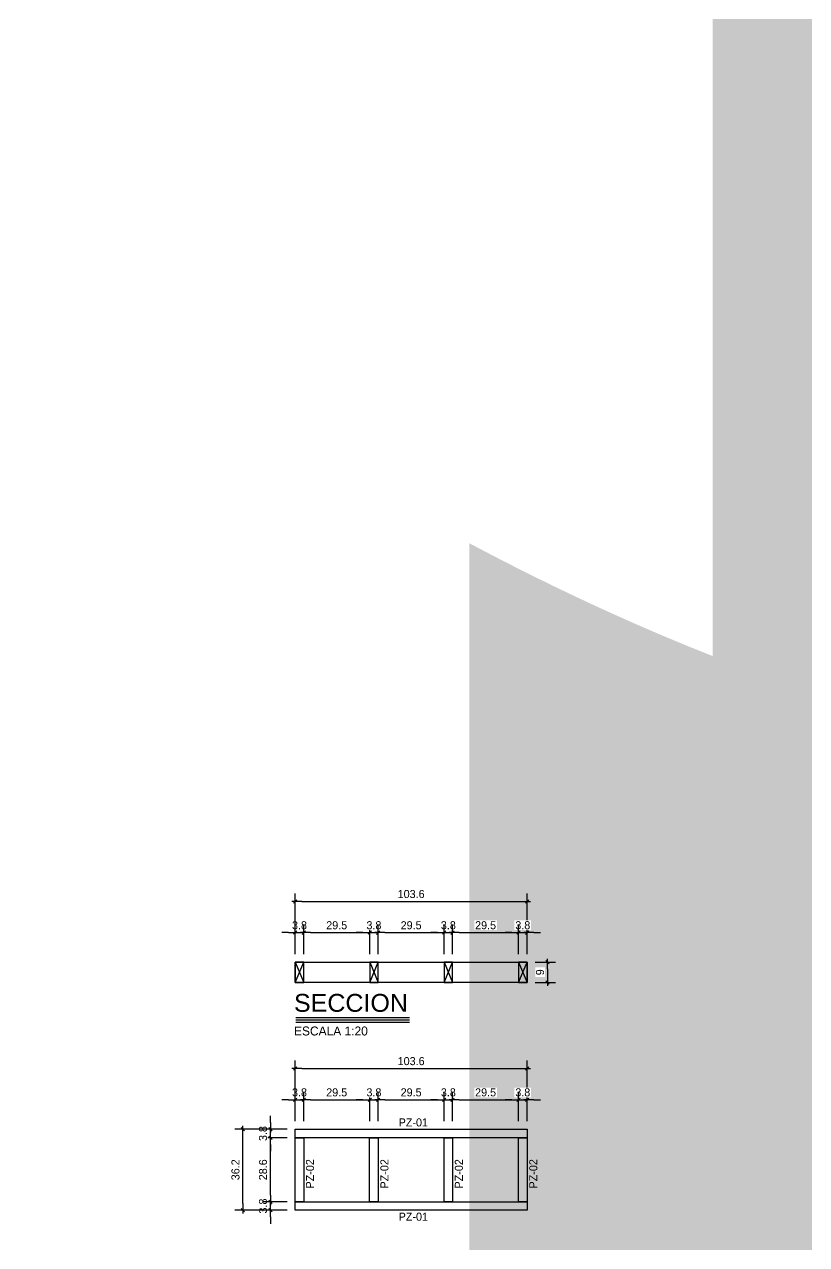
# Model space of a CAD drawing. Header units: millimetres. Extents: x 19458 to 19801, y 4351 to 4752.
# Drawn here: x 19586.54 to 19590.04, y 4507.23 to 4512.69 of the extents above; entities that cross this region are included whole.
import ezdxf
from ezdxf.enums import TextEntityAlignment as Align

# ---------------------------------------------------------------- set-up
doc = ezdxf.new("R2010")
doc.units = ezdxf.units.MM
for name, color, linetype in [('0 @ 0.2', 7, 'Continuous'), ('cotas', 1, 'Continuous'), ('cotas @ 200', 1, 'Continuous'), ('cotas @ 300', 1, 'Continuous'), ('PANELES PARED', 2, 'Continuous'), ('TEXTO @ 0.2', 2, 'Continuous'), ('TEXTOS TITULOS @ 0.2', 3, 'Continuous')]:
    doc.layers.add(name, color=color, linetype=linetype)
doc.styles.add('century gothic', font='GOTHIC.TTF')
doc.styles.add('NOTAS', font='GOTHIC.TTF')
doc.styles.add('SMCtitulos', font='sanss___.ttf')
doc.dimstyles.new('ANOTATIVE 100 SMCONSTRUCCIONES', dxfattribs={"dimscale": 0, "dimtxt": 0.18, "dimasz": 0.15, "dimexe": 0.18, "dimexo": 0.09, "dimgap": 0.1, "dimtad": 1, "dimzin": 0, "dimdsep": 46, "dimtxsty": 'century gothic', "dimblk1": 'FLECHA1', "dimblk2": 'FLECHA1', "dimsah": 1, "dimcen": 0.18, "dimdle": 0.075, "dimclrd": 1, "dimclre": 1, "dimclrt": 2, "dimaunit": 1, "dimadec": 0, "dimazin": 0, "dimtfac": 0.75, "dimtix": 1, "dimtmove": 2, "dimatfit": 3, "dimfxl": 0.09, "dimtvp": 1.5, "dimtfill": 1, "dimtolj": 1, "dimtzin": 0, "dimarcsym": 0})
doc.dimstyles.new('ANOTATIVE CM SMCONSTRUCCIONES', dxfattribs={"dimscale": 0, "dimtxt": 0.18, "dimasz": 0.15, "dimexe": 0.18, "dimexo": 0.18, "dimgap": 0.07, "dimtad": 1, "dimdec": 1, "dimlfac": 100, "dimdsep": 46, "dimtxsty": 'century gothic', "dimblk1": 'FLECHA1', "dimblk2": 'FLECHA1', "dimsah": 1, "dimcen": 0.18, "dimdle": 0.075, "dimclrd": 1, "dimclre": 1, "dimclrt": 2, "dimaunit": 1, "dimadec": 0, "dimazin": 2, "dimtfac": 0.75, "dimtdec": 1, "dimtix": 1, "dimtmove": 2, "dimatfit": 3, "dimfxl": 0.09, "dimtvp": 1.5, "dimtfill": 1, "dimtolj": 1, "dimtzin": 0, "dimarcsym": 0})

# ---------------------------------------------------------------- blocks, each defined once
blk = doc.blocks.new('FLECHA1')
at = {"color": 4}
blk.add_line((-0.24618, -0.24808), (0.24808, 0.25), dxfattribs=at)
at = {"color": 1}
blk.add_line((-1, 0), (0.49616, 0), dxfattribs=at)
blk = doc.blocks.new('*D1758')
at = {"layer": 'cotas', "color": 1, "lineweight": -2, "transparency": 16777216}
for p, q in [((19614.326, 4580.8448), (19614.326, 4610.8448)), ((19597.9836, 4550.8448), (19578.326, 4550.8448)), ((19614.326, 4548.4298), (19614.326, 4550.8448)), ((19597.5339, 4548.4298), (19578.326, 4548.4298)), ((19614.326, 4518.4298), (19614.326, 4488.4298))]:
    blk.add_line(p, q, dxfattribs=at)
at = {"layer": 'Defpoints', "color": 0, "transparency": 16777216}
for p in [(19614.326, 4550.8448), (19615.9836, 4550.8448), (19615.5339, 4548.4298)]:
    blk.add_point(p, dxfattribs=at)
at = {"layer": 'cotas', "color": 1, "lineweight": -2, "transparency": 16777216, "xscale": 30, "yscale": 30, "zscale": 30}
for p, rotation in [((19614.326, 4550.8448), 270), ((19614.326, 4548.4298), 90)]:
    blk.add_blockref('FLECHA1', p, dxfattribs=dict(at, rotation=rotation))
at = {"layer": 'cotas', "color": 2, "transparency": 16777216, "insert": (19575.5307, 4549.6373), "char_height": 36, "attachment_point": 5, "rotation": 90, "style": 'century gothic', "bg_fill": 3, "box_fill_scale": 1.1, "bg_fill_color": 256, "bg_fill_true_color": 13158600, "bg_fill_transparency": 0}
blk.add_mtext('\\A1;2.42', dxfattribs=at)
blk = doc.blocks.new('*D1775')
at = {"layer": 'cotas', "color": 1, "lineweight": -2, "transparency": 16777216}
for p, q in [((19614.326, 4595.8448), (19614.326, 4640.8448)), ((19588.9836, 4550.8448), (19560.326, 4550.8448)), ((19614.326, 4548.4298), (19614.326, 4550.8448)), ((19588.5339, 4548.4298), (19560.326, 4548.4298)), ((19614.326, 4503.4298), (19614.326, 4458.4298))]:
    blk.add_line(p, q, dxfattribs=at)
at = {"layer": 'Defpoints', "color": 0, "transparency": 16777216}
for p in [(19614.326, 4550.8448), (19615.9836, 4550.8448), (19615.5339, 4548.4298)]:
    blk.add_point(p, dxfattribs=at)
at = {"layer": 'cotas', "color": 1, "lineweight": -2, "transparency": 16777216, "xscale": 45, "yscale": 45, "zscale": 45}
for p, rotation in [((19614.326, 4550.8448), 270), ((19614.326, 4548.4298), 90)]:
    blk.add_blockref('FLECHA1', p, dxfattribs=dict(at, rotation=rotation))
at = {"layer": 'cotas', "color": 2, "transparency": 16777216, "insert": (19556.133, 4549.6373), "char_height": 54, "attachment_point": 5, "rotation": 90, "style": 'century gothic', "bg_fill": 3, "box_fill_scale": 1.1, "bg_fill_color": 256, "bg_fill_true_color": 13158600, "bg_fill_transparency": 0}
blk.add_mtext('\\A1;2.42', dxfattribs=at)
blk = doc.blocks.new("PP16'")
at = {"layer": 'PANELES PARED'}
for points in [[(19433.986, 4507.4963), (19433.986, 4507.4583), (19432.95, 4507.4583), (19432.95, 4507.4963)], [(19432.95, 4507.4583), (19432.988, 4507.4583), (19432.988, 4507.1723), (19432.95, 4507.1723)], [(19433.2826, 4507.4583), (19433.3206, 4507.4583), (19433.3206, 4507.1723), (19433.2826, 4507.1723)], [(19433.6153, 4507.4583), (19433.6533, 4507.4583), (19433.6533, 4507.1723), (19433.6153, 4507.1723)], [(19433.948, 4507.4583), (19433.986, 4507.4583), (19433.986, 4507.1723), (19433.948, 4507.1723)], [(19433.986, 4507.1723), (19433.986, 4507.1343), (19432.95, 4507.1343), (19432.95, 4507.1723)]]:
    blk.add_lwpolyline(points, close=True, dxfattribs=at)
blk = doc.blocks.new('*D1194')
at = {"color": 1, "lineweight": -2, "transparency": 16777216}
for p, q in [((19587.6443, 4507.4553), (19587.6443, 4507.4853)), ((19587.7193, 4507.4253), (19587.6083, 4507.4253)), ((19587.7193, 4507.3873), (19587.6083, 4507.3873)), ((19587.6443, 4507.3873), (19587.6443, 4507.4253)), ((19587.6443, 4507.3573), (19587.6443, 4507.3273))]:
    blk.add_line(p, q, dxfattribs=at)
at = {"layer": 'Defpoints', "color": 0, "transparency": 16777216}
for p in [(19587.7553, 4507.4253), (19587.7553, 4507.3873)]:
    blk.add_point(p, dxfattribs=at)
at = {"color": 1, "lineweight": -2, "transparency": 16777216, "xscale": 0.03, "yscale": 0.03, "zscale": 0.03}
for p, rotation in [((19587.6443, 4507.4253), 270), ((19587.6443, 4507.3873), 90)]:
    blk.add_blockref('FLECHA1', p, dxfattribs=dict(at, rotation=rotation))
at = {"color": 2, "transparency": 16777216, "insert": (19587.6114, 4507.4063), "char_height": 0.036, "attachment_point": 5, "rotation": 90, "style": 'century gothic', "bg_fill": 3, "box_fill_scale": 1.1, "bg_fill_color": 256, "bg_fill_true_color": 13158600, "bg_fill_transparency": 0}
blk.add_mtext('\\A1;3.8', dxfattribs=at)
at = {"layer": 'Defpoints', "color": 0, "transparency": 16777216}
blk.add_point((19587.6443, 4507.4253), dxfattribs=at)
blk = doc.blocks.new('*D1195')
at = {"color": 1, "lineweight": -2, "transparency": 16777216}
for p, q in [((19587.7193, 4507.7113), (19587.6083, 4507.7113)), ((19587.6443, 4507.4553), (19587.6443, 4507.6813)), ((19587.7193, 4507.4253), (19587.6083, 4507.4253))]:
    blk.add_line(p, q, dxfattribs=at)
at = {"layer": 'Defpoints', "color": 0, "transparency": 16777216}
for p in [(19587.6443, 4507.7113), (19587.7553, 4507.7113), (19587.7553, 4507.4253)]:
    blk.add_point(p, dxfattribs=at)
at = {"color": 1, "lineweight": -2, "transparency": 16777216, "xscale": 0.03, "yscale": 0.03, "zscale": 0.03}
for p, rotation in [((19587.6443, 4507.7113), 90), ((19587.6443, 4507.4253), 270)]:
    blk.add_blockref('FLECHA1', p, dxfattribs=dict(at, rotation=rotation))
at = {"color": 2, "transparency": 16777216, "insert": (19587.6114, 4507.5683), "char_height": 0.036, "attachment_point": 5, "rotation": 90, "style": 'century gothic', "bg_fill": 3, "box_fill_scale": 1.1, "bg_fill_color": 256, "bg_fill_true_color": 13158600, "bg_fill_transparency": 0}
blk.add_mtext('\\A1;28.6', dxfattribs=at)
blk = doc.blocks.new('*D1196')
at = {"color": 1, "lineweight": -2, "transparency": 16777216}
for p, q in [((19587.6443, 4507.7793), (19587.6443, 4507.8093)), ((19587.7193, 4507.7493), (19587.6083, 4507.7493)), ((19587.7193, 4507.7113), (19587.6083, 4507.7113)), ((19587.6443, 4507.7113), (19587.6443, 4507.7493)), ((19587.6443, 4507.6813), (19587.6443, 4507.6513))]:
    blk.add_line(p, q, dxfattribs=at)
at = {"layer": 'Defpoints', "color": 0, "transparency": 16777216}
for p in [(19587.7553, 4507.7493), (19587.7553, 4507.7113)]:
    blk.add_point(p, dxfattribs=at)
at = {"color": 1, "lineweight": -2, "transparency": 16777216, "xscale": 0.03, "yscale": 0.03, "zscale": 0.03}
for p, rotation in [((19587.6443, 4507.7493), 270), ((19587.6443, 4507.7113), 90)]:
    blk.add_blockref('FLECHA1', p, dxfattribs=dict(at, rotation=rotation))
at = {"color": 2, "transparency": 16777216, "insert": (19587.6114, 4507.7303), "char_height": 0.036, "attachment_point": 5, "rotation": 90, "style": 'century gothic', "bg_fill": 3, "box_fill_scale": 1.1, "bg_fill_color": 256, "bg_fill_true_color": 13158600, "bg_fill_transparency": 0}
blk.add_mtext('\\A1;3.8', dxfattribs=at)
at = {"layer": 'Defpoints', "color": 0, "transparency": 16777216}
blk.add_point((19587.6443, 4507.7493), dxfattribs=at)
blk = doc.blocks.new('*D1197')
at = {"color": 1, "lineweight": -2, "transparency": 16777216}
for p, q in [((19587.7193, 4507.7493), (19587.4852, 4507.7493)), ((19587.5212, 4507.4173), (19587.5212, 4507.7193)), ((19587.7193, 4507.3873), (19587.4852, 4507.3873))]:
    blk.add_line(p, q, dxfattribs=at)
at = {"layer": 'Defpoints', "color": 0, "transparency": 16777216}
for p in [(19587.5212, 4507.7493), (19587.7553, 4507.7493), (19587.7553, 4507.3873)]:
    blk.add_point(p, dxfattribs=at)
at = {"color": 1, "lineweight": -2, "transparency": 16777216, "xscale": 0.03, "yscale": 0.03, "zscale": 0.03}
for p, rotation in [((19587.5212, 4507.7493), 90), ((19587.5212, 4507.3873), 270)]:
    blk.add_blockref('FLECHA1', p, dxfattribs=dict(at, rotation=rotation))
at = {"color": 2, "transparency": 16777216, "insert": (19587.4883, 4507.5683), "char_height": 0.036, "attachment_point": 5, "rotation": 90, "style": 'century gothic', "bg_fill": 3, "box_fill_scale": 1.1, "bg_fill_color": 256, "bg_fill_true_color": 13158600, "bg_fill_transparency": 0}
blk.add_mtext('\\A1;36.2', dxfattribs=at)
blk = doc.blocks.new('*D1198')
at = {"color": 1, "lineweight": -2, "transparency": 16777216}
for p, q in [((19587.7553, 4507.7853), (19587.7553, 4507.9174)), ((19587.7933, 4507.7853), (19587.7933, 4507.9174)), ((19587.7253, 4507.8814), (19587.6953, 4507.8814)), ((19587.7553, 4507.8814), (19587.7933, 4507.8814)), ((19587.8233, 4507.8814), (19587.8533, 4507.8814))]:
    blk.add_line(p, q, dxfattribs=at)
at = {"layer": 'Defpoints', "color": 0, "transparency": 16777216}
for p in [(19587.7553, 4507.7493), (19587.7933, 4507.7493)]:
    blk.add_point(p, dxfattribs=at)
at = {"color": 1, "lineweight": -2, "transparency": 16777216, "xscale": 0.03, "yscale": 0.03, "zscale": 0.03}
blk.add_blockref('FLECHA1', (19587.7553, 4507.8814), dxfattribs=at)
at = {"color": 1, "lineweight": -2, "transparency": 16777216, "xscale": 0.03, "yscale": 0.03, "zscale": 0.03, "rotation": 180}
blk.add_blockref('FLECHA1', (19587.7933, 4507.8814), dxfattribs=at)
at = {"color": 2, "transparency": 16777216, "insert": (19587.7743, 4507.9143), "char_height": 0.036, "attachment_point": 5, "style": 'century gothic', "bg_fill": 3, "box_fill_scale": 1.1, "bg_fill_color": 256, "bg_fill_true_color": 13158600, "bg_fill_transparency": 0}
blk.add_mtext('\\A1;3.8', dxfattribs=at)
at = {"layer": 'Defpoints', "color": 0, "transparency": 16777216}
blk.add_point((19587.7933, 4507.8814), dxfattribs=at)
blk = doc.blocks.new('*D1199')
at = {"color": 1, "lineweight": -2, "transparency": 16777216}
for p, q in [((19587.7933, 4507.7853), (19587.7933, 4507.9174)), ((19588.088, 4507.7853), (19588.088, 4507.9174)), ((19587.8233, 4507.8814), (19588.058, 4507.8814))]:
    blk.add_line(p, q, dxfattribs=at)
at = {"layer": 'Defpoints', "color": 0, "transparency": 16777216}
for p in [(19588.088, 4507.8814), (19587.7933, 4507.7493), (19588.088, 4507.7493)]:
    blk.add_point(p, dxfattribs=at)
at = {"color": 1, "lineweight": -2, "transparency": 16777216, "xscale": 0.03, "yscale": 0.03, "zscale": 0.03, "rotation": 180}
blk.add_blockref('FLECHA1', (19587.7933, 4507.8814), dxfattribs=at)
at = {"color": 1, "lineweight": -2, "transparency": 16777216, "xscale": 0.03, "yscale": 0.03, "zscale": 0.03}
blk.add_blockref('FLECHA1', (19588.088, 4507.8814), dxfattribs=at)
at = {"color": 2, "transparency": 16777216, "insert": (19587.9406, 4507.9143), "char_height": 0.036, "attachment_point": 5, "style": 'century gothic', "bg_fill": 3, "box_fill_scale": 1.1, "bg_fill_color": 256, "bg_fill_true_color": 13158600, "bg_fill_transparency": 0}
blk.add_mtext('\\A1;29.5', dxfattribs=at)
blk = doc.blocks.new('*D1200')
at = {"color": 1, "lineweight": -2, "transparency": 16777216}
for p, q in [((19587.7553, 4507.7853), (19587.7553, 4508.0571)), ((19588.7913, 4507.7853), (19588.7913, 4508.0571)), ((19587.7853, 4508.0211), (19588.7613, 4508.0211))]:
    blk.add_line(p, q, dxfattribs=at)
at = {"layer": 'Defpoints', "color": 0, "transparency": 16777216}
for p in [(19588.7913, 4508.0211), (19587.7553, 4507.7493), (19588.7913, 4507.7493)]:
    blk.add_point(p, dxfattribs=at)
at = {"color": 1, "lineweight": -2, "transparency": 16777216, "xscale": 0.03, "yscale": 0.03, "zscale": 0.03, "rotation": 180}
blk.add_blockref('FLECHA1', (19587.7553, 4508.0211), dxfattribs=at)
at = {"color": 1, "lineweight": -2, "transparency": 16777216, "xscale": 0.03, "yscale": 0.03, "zscale": 0.03}
blk.add_blockref('FLECHA1', (19588.7913, 4508.0211), dxfattribs=at)
at = {"color": 2, "transparency": 16777216, "insert": (19588.2733, 4508.054), "char_height": 0.036, "attachment_point": 5, "style": 'century gothic', "bg_fill": 3, "box_fill_scale": 1.1, "bg_fill_color": 256, "bg_fill_true_color": 13158600, "bg_fill_transparency": 0}
blk.add_mtext('\\A1;103.6', dxfattribs=at)
blk = doc.blocks.new('*D1201')
at = {"color": 1, "lineweight": -2, "transparency": 16777216}
for p, q in [((19588.088, 4507.7853), (19588.088, 4507.9174)), ((19588.126, 4507.7853), (19588.126, 4507.9174)), ((19588.058, 4507.8814), (19588.028, 4507.8814)), ((19588.088, 4507.8814), (19588.126, 4507.8814)), ((19588.156, 4507.8814), (19588.186, 4507.8814))]:
    blk.add_line(p, q, dxfattribs=at)
at = {"layer": 'Defpoints', "color": 0, "transparency": 16777216}
for p in [(19588.088, 4507.7493), (19588.126, 4507.7493)]:
    blk.add_point(p, dxfattribs=at)
at = {"color": 1, "lineweight": -2, "transparency": 16777216, "xscale": 0.03, "yscale": 0.03, "zscale": 0.03}
blk.add_blockref('FLECHA1', (19588.088, 4507.8814), dxfattribs=at)
at = {"color": 1, "lineweight": -2, "transparency": 16777216, "xscale": 0.03, "yscale": 0.03, "zscale": 0.03, "rotation": 180}
blk.add_blockref('FLECHA1', (19588.126, 4507.8814), dxfattribs=at)
at = {"color": 2, "transparency": 16777216, "insert": (19588.107, 4507.9143), "char_height": 0.036, "attachment_point": 5, "style": 'century gothic', "bg_fill": 3, "box_fill_scale": 1.1, "bg_fill_color": 256, "bg_fill_true_color": 13158600, "bg_fill_transparency": 0}
blk.add_mtext('\\A1;3.8', dxfattribs=at)
at = {"layer": 'Defpoints', "color": 0, "transparency": 16777216}
blk.add_point((19588.126, 4507.8814), dxfattribs=at)
blk = doc.blocks.new('*D1202')
at = {"color": 1, "lineweight": -2, "transparency": 16777216}
for p, q in [((19588.4206, 4507.7853), (19588.4206, 4507.9174)), ((19588.4586, 4507.7853), (19588.4586, 4507.9174)), ((19588.3906, 4507.8814), (19588.3606, 4507.8814)), ((19588.4206, 4507.8814), (19588.4586, 4507.8814)), ((19588.4886, 4507.8814), (19588.5186, 4507.8814))]:
    blk.add_line(p, q, dxfattribs=at)
at = {"layer": 'Defpoints', "color": 0, "transparency": 16777216}
for p in [(19588.4206, 4507.7493), (19588.4586, 4507.7493)]:
    blk.add_point(p, dxfattribs=at)
at = {"color": 1, "lineweight": -2, "transparency": 16777216, "xscale": 0.03, "yscale": 0.03, "zscale": 0.03}
blk.add_blockref('FLECHA1', (19588.4206, 4507.8814), dxfattribs=at)
at = {"color": 1, "lineweight": -2, "transparency": 16777216, "xscale": 0.03, "yscale": 0.03, "zscale": 0.03, "rotation": 180}
blk.add_blockref('FLECHA1', (19588.4586, 4507.8814), dxfattribs=at)
at = {"color": 2, "transparency": 16777216, "insert": (19588.4396, 4507.9143), "char_height": 0.036, "attachment_point": 5, "style": 'century gothic', "bg_fill": 3, "box_fill_scale": 1.1, "bg_fill_color": 256, "bg_fill_true_color": 13158600, "bg_fill_transparency": 0}
blk.add_mtext('\\A1;3.8', dxfattribs=at)
at = {"layer": 'Defpoints', "color": 0, "transparency": 16777216}
blk.add_point((19588.4586, 4507.8814), dxfattribs=at)
blk = doc.blocks.new('*D1203')
at = {"color": 1, "lineweight": -2, "transparency": 16777216}
for p, q in [((19588.7533, 4507.7853), (19588.7533, 4507.9174)), ((19588.7913, 4507.7853), (19588.7913, 4507.9174)), ((19588.7233, 4507.8814), (19588.6933, 4507.8814)), ((19588.7533, 4507.8814), (19588.7913, 4507.8814)), ((19588.8213, 4507.8814), (19588.8513, 4507.8814))]:
    blk.add_line(p, q, dxfattribs=at)
at = {"layer": 'Defpoints', "color": 0, "transparency": 16777216}
for p in [(19588.7533, 4507.7493), (19588.7913, 4507.7493)]:
    blk.add_point(p, dxfattribs=at)
at = {"color": 1, "lineweight": -2, "transparency": 16777216, "xscale": 0.03, "yscale": 0.03, "zscale": 0.03}
blk.add_blockref('FLECHA1', (19588.7533, 4507.8814), dxfattribs=at)
at = {"color": 1, "lineweight": -2, "transparency": 16777216, "xscale": 0.03, "yscale": 0.03, "zscale": 0.03, "rotation": 180}
blk.add_blockref('FLECHA1', (19588.7913, 4507.8814), dxfattribs=at)
at = {"color": 2, "transparency": 16777216, "insert": (19588.7723, 4507.9143), "char_height": 0.036, "attachment_point": 5, "style": 'century gothic', "bg_fill": 3, "box_fill_scale": 1.1, "bg_fill_color": 256, "bg_fill_true_color": 13158600, "bg_fill_transparency": 0}
blk.add_mtext('\\A1;3.8', dxfattribs=at)
at = {"layer": 'Defpoints', "color": 0, "transparency": 16777216}
blk.add_point((19588.7913, 4507.8814), dxfattribs=at)
blk = doc.blocks.new('*D1204')
at = {"color": 1, "lineweight": -2, "transparency": 16777216}
for p, q in [((19588.126, 4507.7853), (19588.126, 4507.9174)), ((19588.4206, 4507.7853), (19588.4206, 4507.9174)), ((19588.156, 4507.8814), (19588.3906, 4507.8814))]:
    blk.add_line(p, q, dxfattribs=at)
at = {"layer": 'Defpoints', "color": 0, "transparency": 16777216}
for p in [(19588.4206, 4507.8814), (19588.126, 4507.7493), (19588.4206, 4507.7493)]:
    blk.add_point(p, dxfattribs=at)
at = {"color": 1, "lineweight": -2, "transparency": 16777216, "xscale": 0.03, "yscale": 0.03, "zscale": 0.03, "rotation": 180}
blk.add_blockref('FLECHA1', (19588.126, 4507.8814), dxfattribs=at)
at = {"color": 1, "lineweight": -2, "transparency": 16777216, "xscale": 0.03, "yscale": 0.03, "zscale": 0.03}
blk.add_blockref('FLECHA1', (19588.4206, 4507.8814), dxfattribs=at)
at = {"color": 2, "transparency": 16777216, "insert": (19588.2733, 4507.9143), "char_height": 0.036, "attachment_point": 5, "style": 'century gothic', "bg_fill": 3, "box_fill_scale": 1.1, "bg_fill_color": 256, "bg_fill_true_color": 13158600, "bg_fill_transparency": 0}
blk.add_mtext('\\A1;29.5', dxfattribs=at)
blk = doc.blocks.new('*D1205')
at = {"color": 1, "lineweight": -2, "transparency": 16777216}
for p, q in [((19588.4586, 4507.7853), (19588.4586, 4507.9174)), ((19588.7533, 4507.7853), (19588.7533, 4507.9174)), ((19588.4886, 4507.8814), (19588.7233, 4507.8814))]:
    blk.add_line(p, q, dxfattribs=at)
at = {"layer": 'Defpoints', "color": 0, "transparency": 16777216}
for p in [(19588.7533, 4507.8814), (19588.4586, 4507.7493), (19588.7533, 4507.7493)]:
    blk.add_point(p, dxfattribs=at)
at = {"color": 1, "lineweight": -2, "transparency": 16777216, "xscale": 0.03, "yscale": 0.03, "zscale": 0.03, "rotation": 180}
blk.add_blockref('FLECHA1', (19588.4586, 4507.8814), dxfattribs=at)
at = {"color": 1, "lineweight": -2, "transparency": 16777216, "xscale": 0.03, "yscale": 0.03, "zscale": 0.03}
blk.add_blockref('FLECHA1', (19588.7533, 4507.8814), dxfattribs=at)
at = {"color": 2, "transparency": 16777216, "insert": (19588.606, 4507.9143), "char_height": 0.036, "attachment_point": 5, "style": 'century gothic', "bg_fill": 3, "box_fill_scale": 1.1, "bg_fill_color": 256, "bg_fill_true_color": 13158600, "bg_fill_transparency": 0}
blk.add_mtext('\\A1;29.5', dxfattribs=at)
blk = doc.blocks.new('PZ1')
at = {"layer": 'PANELES PARED'}
for p, q in [((19503.9863, 4507.8495), (19504.0243, 4507.7595)), ((19503.9863, 4507.7595), (19504.0243, 4507.8495))]:
    blk.add_line(p, q, dxfattribs=at)
blk.add_lwpolyline([(19503.9863, 4507.7595), (19504.0243, 4507.7595), (19504.0243, 4507.8495), (19503.9863, 4507.8495)], close=True, dxfattribs=at)
blk = doc.blocks.new('*U14')
at = {"color": 2}
blk.add_line((0, 0.052), (2.541, 0.052), dxfattribs=at)
at = {"color": 250}
blk.add_line((0, 0), (2.541, 0), dxfattribs=at)
at = {"color": 7}
blk.add_line((0, -0.047), (2.541, -0.047), dxfattribs=at)
at = {"color": 0, "linetype": 'ByBlock', "lineweight": -2, "style": 'NOTAS'}
for tag, p in [('1TITLE', (0.027, 1.014)), ('2TITLE', (-0.043, 0.181))]:
    blk.add_attdef(tag, p, '', height=0.3, dxfattribs=at)
blk.add_attdef('SCALE', text='', height=0.18, dxfattribs=at).set_placement((-0.043, -0.148), align=Align.TOP_LEFT)
blk = doc.blocks.new('*D1206')
at = {"color": 1, "lineweight": -2, "transparency": 16777216}
for p, q in [((19588.8273, 4508.4964), (19588.9185, 4508.4964)), ((19588.8825, 4508.4664), (19588.8825, 4508.4364)), ((19588.8273, 4508.4064), (19588.9185, 4508.4064))]:
    blk.add_line(p, q, dxfattribs=at)
at = {"layer": 'Defpoints', "color": 0, "transparency": 16777216}
for p in [(19588.7913, 4508.4964), (19588.7913, 4508.4064)]:
    blk.add_point(p, dxfattribs=at)
at = {"color": 1, "lineweight": -2, "transparency": 16777216, "xscale": 0.03, "yscale": 0.03, "zscale": 0.03}
for p, rotation in [((19588.8825, 4508.4964), 90), ((19588.8825, 4508.4064), 270)]:
    blk.add_blockref('FLECHA1', p, dxfattribs=dict(at, rotation=rotation))
at = {"color": 2, "transparency": 16777216, "insert": (19588.8496, 4508.4514), "char_height": 0.036, "attachment_point": 5, "rotation": 90, "style": 'century gothic', "bg_fill": 3, "box_fill_scale": 1.1, "bg_fill_color": 256, "bg_fill_true_color": 13158600, "bg_fill_transparency": 0}
blk.add_mtext('\\A1;9', dxfattribs=at)
at = {"layer": 'Defpoints', "color": 0, "transparency": 16777216}
blk.add_point((19588.8825, 4508.4064), dxfattribs=at)
blk = doc.blocks.new('*D1223')
at = {"color": 1, "lineweight": -2, "transparency": 16777216}
for p, q in [((19587.7253, 4508.6286), (19587.6953, 4508.6286)), ((19587.7553, 4508.5324), (19587.7553, 4508.6646)), ((19587.7553, 4508.6286), (19587.7933, 4508.6286)), ((19587.7933, 4508.5324), (19587.7933, 4508.6646)), ((19587.8233, 4508.6286), (19587.8533, 4508.6286))]:
    blk.add_line(p, q, dxfattribs=at)
at = {"layer": 'Defpoints', "color": 0, "transparency": 16777216}
for p in [(19587.7553, 4508.4964), (19587.7933, 4508.4964)]:
    blk.add_point(p, dxfattribs=at)
at = {"color": 1, "lineweight": -2, "transparency": 16777216, "xscale": 0.03, "yscale": 0.03, "zscale": 0.03}
blk.add_blockref('FLECHA1', (19587.7553, 4508.6286), dxfattribs=at)
at = {"color": 1, "lineweight": -2, "transparency": 16777216, "xscale": 0.03, "yscale": 0.03, "zscale": 0.03, "rotation": 180}
blk.add_blockref('FLECHA1', (19587.7933, 4508.6286), dxfattribs=at)
at = {"color": 2, "transparency": 16777216, "insert": (19587.7743, 4508.6615), "char_height": 0.036, "attachment_point": 5, "style": 'century gothic', "bg_fill": 3, "box_fill_scale": 1.1, "bg_fill_color": 256, "bg_fill_true_color": 13158600, "bg_fill_transparency": 0}
blk.add_mtext('\\A1;3.8', dxfattribs=at)
at = {"layer": 'Defpoints', "color": 0, "transparency": 16777216}
blk.add_point((19587.7933, 4508.6286), dxfattribs=at)
blk = doc.blocks.new('*D1224')
at = {"color": 1, "lineweight": -2, "transparency": 16777216}
for p, q in [((19587.7933, 4508.5324), (19587.7933, 4508.6646)), ((19587.8233, 4508.6286), (19588.058, 4508.6286)), ((19588.088, 4508.5324), (19588.088, 4508.6646))]:
    blk.add_line(p, q, dxfattribs=at)
at = {"layer": 'Defpoints', "color": 0, "transparency": 16777216}
for p in [(19588.088, 4508.6286), (19587.7933, 4508.4964), (19588.088, 4508.4964)]:
    blk.add_point(p, dxfattribs=at)
at = {"color": 1, "lineweight": -2, "transparency": 16777216, "xscale": 0.03, "yscale": 0.03, "zscale": 0.03, "rotation": 180}
blk.add_blockref('FLECHA1', (19587.7933, 4508.6286), dxfattribs=at)
at = {"color": 1, "lineweight": -2, "transparency": 16777216, "xscale": 0.03, "yscale": 0.03, "zscale": 0.03}
blk.add_blockref('FLECHA1', (19588.088, 4508.6286), dxfattribs=at)
at = {"color": 2, "transparency": 16777216, "insert": (19587.9406, 4508.6615), "char_height": 0.036, "attachment_point": 5, "style": 'century gothic', "bg_fill": 3, "box_fill_scale": 1.1, "bg_fill_color": 256, "bg_fill_true_color": 13158600, "bg_fill_transparency": 0}
blk.add_mtext('\\A1;29.5', dxfattribs=at)
blk = doc.blocks.new('*D1225')
at = {"color": 1, "lineweight": -2, "transparency": 16777216}
for p, q in [((19587.7553, 4508.5324), (19587.7553, 4508.8042)), ((19588.7913, 4508.5324), (19588.7913, 4508.8042)), ((19587.7853, 4508.7682), (19588.7613, 4508.7682))]:
    blk.add_line(p, q, dxfattribs=at)
at = {"layer": 'Defpoints', "color": 0, "transparency": 16777216}
for p in [(19588.7913, 4508.7682), (19587.7553, 4508.4964), (19588.7913, 4508.4964)]:
    blk.add_point(p, dxfattribs=at)
at = {"color": 1, "lineweight": -2, "transparency": 16777216, "xscale": 0.03, "yscale": 0.03, "zscale": 0.03, "rotation": 180}
blk.add_blockref('FLECHA1', (19587.7553, 4508.7682), dxfattribs=at)
at = {"color": 1, "lineweight": -2, "transparency": 16777216, "xscale": 0.03, "yscale": 0.03, "zscale": 0.03}
blk.add_blockref('FLECHA1', (19588.7913, 4508.7682), dxfattribs=at)
at = {"color": 2, "transparency": 16777216, "insert": (19588.2733, 4508.8011), "char_height": 0.036, "attachment_point": 5, "style": 'century gothic', "bg_fill": 3, "box_fill_scale": 1.1, "bg_fill_color": 256, "bg_fill_true_color": 13158600, "bg_fill_transparency": 0}
blk.add_mtext('\\A1;103.6', dxfattribs=at)
blk = doc.blocks.new('*D1226')
at = {"color": 1, "lineweight": -2, "transparency": 16777216}
for p, q in [((19588.058, 4508.6286), (19588.028, 4508.6286)), ((19588.088, 4508.5324), (19588.088, 4508.6646)), ((19588.088, 4508.6286), (19588.126, 4508.6286)), ((19588.126, 4508.5324), (19588.126, 4508.6646)), ((19588.156, 4508.6286), (19588.186, 4508.6286))]:
    blk.add_line(p, q, dxfattribs=at)
at = {"layer": 'Defpoints', "color": 0, "transparency": 16777216}
for p in [(19588.088, 4508.4964), (19588.126, 4508.4964)]:
    blk.add_point(p, dxfattribs=at)
at = {"color": 1, "lineweight": -2, "transparency": 16777216, "xscale": 0.03, "yscale": 0.03, "zscale": 0.03}
blk.add_blockref('FLECHA1', (19588.088, 4508.6286), dxfattribs=at)
at = {"color": 1, "lineweight": -2, "transparency": 16777216, "xscale": 0.03, "yscale": 0.03, "zscale": 0.03, "rotation": 180}
blk.add_blockref('FLECHA1', (19588.126, 4508.6286), dxfattribs=at)
at = {"color": 2, "transparency": 16777216, "insert": (19588.107, 4508.6615), "char_height": 0.036, "attachment_point": 5, "style": 'century gothic', "bg_fill": 3, "box_fill_scale": 1.1, "bg_fill_color": 256, "bg_fill_true_color": 13158600, "bg_fill_transparency": 0}
blk.add_mtext('\\A1;3.8', dxfattribs=at)
at = {"layer": 'Defpoints', "color": 0, "transparency": 16777216}
blk.add_point((19588.126, 4508.6286), dxfattribs=at)
blk = doc.blocks.new('*D1227')
at = {"color": 1, "lineweight": -2, "transparency": 16777216}
for p, q in [((19588.3906, 4508.6286), (19588.3606, 4508.6286)), ((19588.4206, 4508.5324), (19588.4206, 4508.6646)), ((19588.4206, 4508.6286), (19588.4586, 4508.6286)), ((19588.4586, 4508.5324), (19588.4586, 4508.6646)), ((19588.4886, 4508.6286), (19588.5186, 4508.6286))]:
    blk.add_line(p, q, dxfattribs=at)
at = {"layer": 'Defpoints', "color": 0, "transparency": 16777216}
for p in [(19588.4206, 4508.4964), (19588.4586, 4508.4964)]:
    blk.add_point(p, dxfattribs=at)
at = {"color": 1, "lineweight": -2, "transparency": 16777216, "xscale": 0.03, "yscale": 0.03, "zscale": 0.03}
blk.add_blockref('FLECHA1', (19588.4206, 4508.6286), dxfattribs=at)
at = {"color": 1, "lineweight": -2, "transparency": 16777216, "xscale": 0.03, "yscale": 0.03, "zscale": 0.03, "rotation": 180}
blk.add_blockref('FLECHA1', (19588.4586, 4508.6286), dxfattribs=at)
at = {"color": 2, "transparency": 16777216, "insert": (19588.4396, 4508.6615), "char_height": 0.036, "attachment_point": 5, "style": 'century gothic', "bg_fill": 3, "box_fill_scale": 1.1, "bg_fill_color": 256, "bg_fill_true_color": 13158600, "bg_fill_transparency": 0}
blk.add_mtext('\\A1;3.8', dxfattribs=at)
at = {"layer": 'Defpoints', "color": 0, "transparency": 16777216}
blk.add_point((19588.4586, 4508.6286), dxfattribs=at)
blk = doc.blocks.new('*D1228')
at = {"color": 1, "lineweight": -2, "transparency": 16777216}
for p, q in [((19588.7233, 4508.6286), (19588.6933, 4508.6286)), ((19588.7533, 4508.5324), (19588.7533, 4508.6646)), ((19588.7533, 4508.6286), (19588.7913, 4508.6286)), ((19588.7913, 4508.5324), (19588.7913, 4508.6646)), ((19588.8213, 4508.6286), (19588.8513, 4508.6286))]:
    blk.add_line(p, q, dxfattribs=at)
at = {"layer": 'Defpoints', "color": 0, "transparency": 16777216}
for p in [(19588.7533, 4508.4964), (19588.7913, 4508.4964)]:
    blk.add_point(p, dxfattribs=at)
at = {"color": 1, "lineweight": -2, "transparency": 16777216, "xscale": 0.03, "yscale": 0.03, "zscale": 0.03}
blk.add_blockref('FLECHA1', (19588.7533, 4508.6286), dxfattribs=at)
at = {"color": 1, "lineweight": -2, "transparency": 16777216, "xscale": 0.03, "yscale": 0.03, "zscale": 0.03, "rotation": 180}
blk.add_blockref('FLECHA1', (19588.7913, 4508.6286), dxfattribs=at)
at = {"color": 2, "transparency": 16777216, "insert": (19588.7723, 4508.6615), "char_height": 0.036, "attachment_point": 5, "style": 'century gothic', "bg_fill": 3, "box_fill_scale": 1.1, "bg_fill_color": 256, "bg_fill_true_color": 13158600, "bg_fill_transparency": 0}
blk.add_mtext('\\A1;3.8', dxfattribs=at)
at = {"layer": 'Defpoints', "color": 0, "transparency": 16777216}
blk.add_point((19588.7913, 4508.6286), dxfattribs=at)
blk = doc.blocks.new('*D1229')
at = {"color": 1, "lineweight": -2, "transparency": 16777216}
for p, q in [((19588.126, 4508.5324), (19588.126, 4508.6646)), ((19588.156, 4508.6286), (19588.3906, 4508.6286)), ((19588.4206, 4508.5324), (19588.4206, 4508.6646))]:
    blk.add_line(p, q, dxfattribs=at)
at = {"layer": 'Defpoints', "color": 0, "transparency": 16777216}
for p in [(19588.4206, 4508.6286), (19588.126, 4508.4964), (19588.4206, 4508.4964)]:
    blk.add_point(p, dxfattribs=at)
at = {"color": 1, "lineweight": -2, "transparency": 16777216, "xscale": 0.03, "yscale": 0.03, "zscale": 0.03, "rotation": 180}
blk.add_blockref('FLECHA1', (19588.126, 4508.6286), dxfattribs=at)
at = {"color": 1, "lineweight": -2, "transparency": 16777216, "xscale": 0.03, "yscale": 0.03, "zscale": 0.03}
blk.add_blockref('FLECHA1', (19588.4206, 4508.6286), dxfattribs=at)
at = {"color": 2, "transparency": 16777216, "insert": (19588.2733, 4508.6615), "char_height": 0.036, "attachment_point": 5, "style": 'century gothic', "bg_fill": 3, "box_fill_scale": 1.1, "bg_fill_color": 256, "bg_fill_true_color": 13158600, "bg_fill_transparency": 0}
blk.add_mtext('\\A1;29.5', dxfattribs=at)
blk = doc.blocks.new('*D1230')
at = {"color": 1, "lineweight": -2, "transparency": 16777216}
for p, q in [((19588.4586, 4508.5324), (19588.4586, 4508.6646)), ((19588.4886, 4508.6286), (19588.7233, 4508.6286)), ((19588.7533, 4508.5324), (19588.7533, 4508.6646))]:
    blk.add_line(p, q, dxfattribs=at)
at = {"layer": 'Defpoints', "color": 0, "transparency": 16777216}
for p in [(19588.7533, 4508.6286), (19588.4586, 4508.4964), (19588.7533, 4508.4964)]:
    blk.add_point(p, dxfattribs=at)
at = {"color": 1, "lineweight": -2, "transparency": 16777216, "xscale": 0.03, "yscale": 0.03, "zscale": 0.03, "rotation": 180}
blk.add_blockref('FLECHA1', (19588.4586, 4508.6286), dxfattribs=at)
at = {"color": 1, "lineweight": -2, "transparency": 16777216, "xscale": 0.03, "yscale": 0.03, "zscale": 0.03}
blk.add_blockref('FLECHA1', (19588.7533, 4508.6286), dxfattribs=at)
at = {"color": 2, "transparency": 16777216, "insert": (19588.606, 4508.6615), "char_height": 0.036, "attachment_point": 5, "style": 'century gothic', "bg_fill": 3, "box_fill_scale": 1.1, "bg_fill_color": 256, "bg_fill_true_color": 13158600, "bg_fill_transparency": 0}
blk.add_mtext('\\A1;29.5', dxfattribs=at)
blk = doc.blocks.new('*U1906')
at = {"layer": 'cotas @ 200'}
dim = blk.add_linear_dim(base=(19614.3260382735, 4550.8448237801), p1=(19615.5338597089, 4548.4298237801), p2=(19615.9836080801, 4550.8448237801), angle=90, dimstyle='ANOTATIVE 100 SMCONSTRUCCIONES', override={"dimscale": 200, "dimtix": 1, "dimtofl": 1, "dimtmove": 1, "dimatfit": 1}, dxfattribs=at)
dim.commit()
dim.dimension.update_dxf_attribs({"geometry": '*D1758', "text_midpoint": (19575.5306609792, 4549.6373237801)})
at = {"layer": 'cotas @ 300'}
dim = blk.add_linear_dim(base=(19614.3260382735, 4550.8448237801), p1=(19615.5338597089, 4548.4298237801), p2=(19615.9836080801, 4550.8448237801), angle=90, dimstyle='ANOTATIVE 100 SMCONSTRUCCIONES', override={"dimscale": 300, "dimtix": 1, "dimtofl": 1, "dimtmove": 1, "dimatfit": 1}, dxfattribs=at)
dim.commit()
dim.dimension.update_dxf_attribs({"geometry": '*D1775', "text_midpoint": (19556.132972332, 4549.6373237801)})

msp = doc.modelspace()

# ---------------------------------------------------------------- block references
at = {"layer": 'cotas'}
msp.add_blockref('*U1906', (0, 0), dxfattribs=at)

# ---------------------------------------------------------------- next in the draw order: linework, layer by layer
at = {"layer": 'PANELES PARED'}
msp.add_lwpolyline([(19587.7553, 4508.4964), (19588.7913, 4508.4964), (19588.7913, 4508.4064), (19587.7553, 4508.4064)], close=True, dxfattribs=at)

# ---------------------------------------------------------------- next in the draw order: block references
for name, p in [('PZ1', (83.769, 0.6469)), ('PZ1', (84.1017, 0.6469)), ('PZ1', (84.4343, 0.6469)), ("PP16'", (154.8053, 0.253))]:
    msp.add_blockref(name, p)
at = {"layer": 'TEXTOS TITULOS @ 0.2'}
ref = msp.add_blockref('*U14', (19587.7584, 4508.2384), dxfattribs=dict(at, xscale=0.2, yscale=0.2, zscale=0.2))
ref.add_attrib('2TITLE', 'SECCION', (19587.7498, 4508.2747), dxfattribs={"layer": '0', "color": 0, "linetype": 'ByBlock', "lineweight": -2, "height": 0.08, "style": 'SMCtitulos'})
ref.add_attrib('SCALE', 'ESCALA 1:20', dxfattribs={"layer": '0', "color": 0, "linetype": 'ByBlock', "lineweight": -2, "height": 0.04, "style": 'NOTAS'}).set_placement((19587.7498, 4508.2089), align=Align.TOP_LEFT)

# ---------------------------------------------------------------- next in the draw order: texts
at = {"layer": 'TEXTO @ 0.2', "color": 2, "char_height": 0.036, "width": 0.095414, "attachment_point": 1, "rotation": 90, "style": 'century gothic'}
for insert in [(19587.8032, 4507.4848), (19588.1358, 4507.4848), (19588.4685, 4507.4848), (19588.8012, 4507.4848)]:
    msp.add_mtext('PZ-02 ', dxfattribs=dict(at, insert=insert))
at = {"layer": 'TEXTO @ 0.2', "color": 2, "insert": (19588.2175, 4507.3766), "char_height": 0.036, "width": 0.095414, "attachment_point": 1, "style": 'century gothic'}
msp.add_mtext('PZ-01 ', dxfattribs=at)

# ---------------------------------------------------------------- next in the draw order: dimensions: what is measured, and where the dimension line sits
at = {"layer": '0 @ 0.2'}
dim = msp.add_linear_dim(base=(19587.7933, 4508.6286), p1=(19587.7553, 4508.4964), p2=(19587.7933, 4508.4964), dimstyle='ANOTATIVE CM SMCONSTRUCCIONES', override={"dimscale": 0.2, "dimtix": 1, "dimtofl": 1, "dimtmove": 2, "dimatfit": 3}, dxfattribs=at)
dim.commit()
dim.dimension.update_dxf_attribs({"geometry": '*D1223', "text_midpoint": (19587.7743, 4508.6615)})
for base, p1, p2, picture, middle in [((19588.8825, 4508.4064), (19588.7913, 4508.4964), (19588.7913, 4508.4064), '*D1206', (19588.8496, 4508.4514)), ((19587.6443, 4507.4253), (19587.7553, 4507.3873), (19587.7553, 4507.4253), '*D1194', (19587.6114, 4507.4063))]:
    dim = msp.add_linear_dim(base=base, p1=p1, p2=p2, angle=90, dimstyle='ANOTATIVE CM SMCONSTRUCCIONES', override={"dimscale": 0.2, "dimtix": 1, "dimtofl": 1, "dimtmove": 2, "dimatfit": 3}, dxfattribs=at)
    dim.commit()
    dim.dimension.update_dxf_attribs({"geometry": picture, "text_midpoint": middle})

# ---------------------------------------------------------------- next in the draw order: block references
msp.add_blockref('PZ1', (84.767, 0.6469))

# ---------------------------------------------------------------- next in the draw order: dimensions: what is measured, and where the dimension line sits
dim = msp.add_linear_dim(base=(19588.088, 4508.6286), p1=(19587.7933, 4508.4964), p2=(19588.088, 4508.4964), dimstyle='ANOTATIVE CM SMCONSTRUCCIONES', override={"dimscale": 0.2, "dimtix": 1, "dimtofl": 1, "dimtmove": 2, "dimatfit": 3}, dxfattribs=at)
dim.commit()
dim.dimension.update_dxf_attribs({"geometry": '*D1224', "text_midpoint": (19587.9406, 4508.6615)})
dim = msp.add_linear_dim(base=(19587.6443, 4507.7113), p1=(19587.7553, 4507.4253), p2=(19587.7553, 4507.7113), angle=90, dimstyle='ANOTATIVE CM SMCONSTRUCCIONES', override={"dimscale": 0.2, "dimtix": 1, "dimtofl": 1, "dimtmove": 2, "dimatfit": 3}, dxfattribs=at)
dim.commit()
dim.dimension.update_dxf_attribs({"geometry": '*D1195', "text_midpoint": (19587.6114, 4507.5683)})

# ---------------------------------------------------------------- next in the draw order: dimensions: what is measured, and where the dimension line sits
dim = msp.add_linear_dim(base=(19588.7913, 4508.7682), p1=(19587.7553, 4508.4964), p2=(19588.7913, 4508.4964), dimstyle='ANOTATIVE CM SMCONSTRUCCIONES', override={"dimscale": 0.2, "dimtix": 1, "dimtofl": 1, "dimtmove": 2, "dimatfit": 3}, dxfattribs=at)
dim.commit()
dim.dimension.update_dxf_attribs({"geometry": '*D1225', "text_midpoint": (19588.2733, 4508.8011)})
dim = msp.add_linear_dim(base=(19587.6443, 4507.7493), p1=(19587.7553, 4507.7113), p2=(19587.7553, 4507.7493), angle=90, dimstyle='ANOTATIVE CM SMCONSTRUCCIONES', override={"dimscale": 0.2, "dimtix": 1, "dimtofl": 1, "dimtmove": 2, "dimatfit": 3}, dxfattribs=at)
dim.commit()
dim.dimension.update_dxf_attribs({"geometry": '*D1196', "text_midpoint": (19587.6114, 4507.7303)})

# ---------------------------------------------------------------- next in the draw order: dimensions: what is measured, and where the dimension line sits
for base, p1, p2, picture, middle in [((19588.126, 4508.6286), (19588.088, 4508.4964), (19588.126, 4508.4964), '*D1226', (19588.107, 4508.6615)), ((19588.4586, 4508.6286), (19588.4206, 4508.4964), (19588.4586, 4508.4964), '*D1227', (19588.4396, 4508.6615)), ((19588.7913, 4508.6286), (19588.7533, 4508.4964), (19588.7913, 4508.4964), '*D1228', (19588.7723, 4508.6615))]:
    dim = msp.add_linear_dim(base=base, p1=p1, p2=p2, dimstyle='ANOTATIVE CM SMCONSTRUCCIONES', override={"dimscale": 0.2, "dimtix": 1, "dimtofl": 1, "dimtmove": 2, "dimatfit": 3}, dxfattribs=at)
    dim.commit()
    dim.dimension.update_dxf_attribs({"geometry": picture, "text_midpoint": middle})
dim = msp.add_linear_dim(base=(19587.5212, 4507.7493), p1=(19587.7553, 4507.3873), p2=(19587.7553, 4507.7493), angle=90, dimstyle='ANOTATIVE CM SMCONSTRUCCIONES', override={"dimscale": 0.2, "dimtix": 1, "dimtofl": 1, "dimtmove": 2, "dimatfit": 3}, dxfattribs=at)
dim.commit()
dim.dimension.update_dxf_attribs({"geometry": '*D1197', "text_midpoint": (19587.4883, 4507.5683)})

# ---------------------------------------------------------------- next in the draw order: dimensions: what is measured, and where the dimension line sits
for base, p1, p2, picture, middle in [((19588.4206, 4508.6286), (19588.126, 4508.4964), (19588.4206, 4508.4964), '*D1229', (19588.2733, 4508.6615)), ((19587.7933, 4507.8814), (19587.7553, 4507.7493), (19587.7933, 4507.7493), '*D1198', (19587.7743, 4507.9143))]:
    dim = msp.add_linear_dim(base=base, p1=p1, p2=p2, dimstyle='ANOTATIVE CM SMCONSTRUCCIONES', override={"dimscale": 0.2, "dimtix": 1, "dimtofl": 1, "dimtmove": 2, "dimatfit": 3}, dxfattribs=at)
    dim.commit()
    dim.dimension.update_dxf_attribs({"geometry": picture, "text_midpoint": middle})

# ---------------------------------------------------------------- next in the draw order: dimensions: what is measured, and where the dimension line sits
for base, p1, p2, picture, middle in [((19588.7533, 4508.6286), (19588.4586, 4508.4964), (19588.7533, 4508.4964), '*D1230', (19588.606, 4508.6615)), ((19588.088, 4507.8814), (19587.7933, 4507.7493), (19588.088, 4507.7493), '*D1199', (19587.9406, 4507.9143))]:
    dim = msp.add_linear_dim(base=base, p1=p1, p2=p2, dimstyle='ANOTATIVE CM SMCONSTRUCCIONES', override={"dimscale": 0.2, "dimtix": 1, "dimtofl": 1, "dimtmove": 2, "dimatfit": 3}, dxfattribs=at)
    dim.commit()
    dim.dimension.update_dxf_attribs({"geometry": picture, "text_midpoint": middle})

# ---------------------------------------------------------------- next in the draw order: dimensions: what is measured, and where the dimension line sits
dim = msp.add_linear_dim(base=(19588.7913, 4508.0211), p1=(19587.7553, 4507.7493), p2=(19588.7913, 4507.7493), dimstyle='ANOTATIVE CM SMCONSTRUCCIONES', override={"dimscale": 0.2, "dimtix": 1, "dimtofl": 1, "dimtmove": 2, "dimatfit": 3}, dxfattribs=at)
dim.commit()
dim.dimension.update_dxf_attribs({"geometry": '*D1200', "text_midpoint": (19588.2733, 4508.054)})

# ---------------------------------------------------------------- next in the draw order: dimensions: what is measured, and where the dimension line sits
for base, p1, p2, picture, middle in [((19588.126, 4507.8814), (19588.088, 4507.7493), (19588.126, 4507.7493), '*D1201', (19588.107, 4507.9143)), ((19588.4586, 4507.8814), (19588.4206, 4507.7493), (19588.4586, 4507.7493), '*D1202', (19588.4396, 4507.9143)), ((19588.7913, 4507.8814), (19588.7533, 4507.7493), (19588.7913, 4507.7493), '*D1203', (19588.7723, 4507.9143))]:
    dim = msp.add_linear_dim(base=base, p1=p1, p2=p2, dimstyle='ANOTATIVE CM SMCONSTRUCCIONES', override={"dimscale": 0.2, "dimtix": 1, "dimtofl": 1, "dimtmove": 2, "dimatfit": 3}, dxfattribs=at)
    dim.commit()
    dim.dimension.update_dxf_attribs({"geometry": picture, "text_midpoint": middle})

# ---------------------------------------------------------------- next in the draw order: dimensions: what is measured, and where the dimension line sits
dim = msp.add_linear_dim(base=(19588.4206, 4507.8814), p1=(19588.126, 4507.7493), p2=(19588.4206, 4507.7493), dimstyle='ANOTATIVE CM SMCONSTRUCCIONES', override={"dimscale": 0.2, "dimtix": 1, "dimtofl": 1, "dimtmove": 2, "dimatfit": 3}, dxfattribs=at)
dim.commit()
dim.dimension.update_dxf_attribs({"geometry": '*D1204', "text_midpoint": (19588.2733, 4507.9143)})

# ---------------------------------------------------------------- next in the draw order: texts
at = {"layer": 'TEXTO @ 0.2', "color": 2, "insert": (19588.2175, 4507.7982), "char_height": 0.036, "width": 0.095414, "attachment_point": 1, "style": 'century gothic'}
msp.add_mtext('PZ-01 ', dxfattribs=at)

# ---------------------------------------------------------------- next in the draw order: dimensions: what is measured, and where the dimension line sits
at = {"layer": '0 @ 0.2'}
dim = msp.add_linear_dim(base=(19588.7533, 4507.8814), p1=(19588.4586, 4507.7493), p2=(19588.7533, 4507.7493), dimstyle='ANOTATIVE CM SMCONSTRUCCIONES', override={"dimscale": 0.2, "dimtix": 1, "dimtofl": 1, "dimtmove": 2, "dimatfit": 3}, dxfattribs=at)
dim.commit()
dim.dimension.update_dxf_attribs({"geometry": '*D1205', "text_midpoint": (19588.606, 4507.9143)})

doc.saveas('drawing.dxf')
